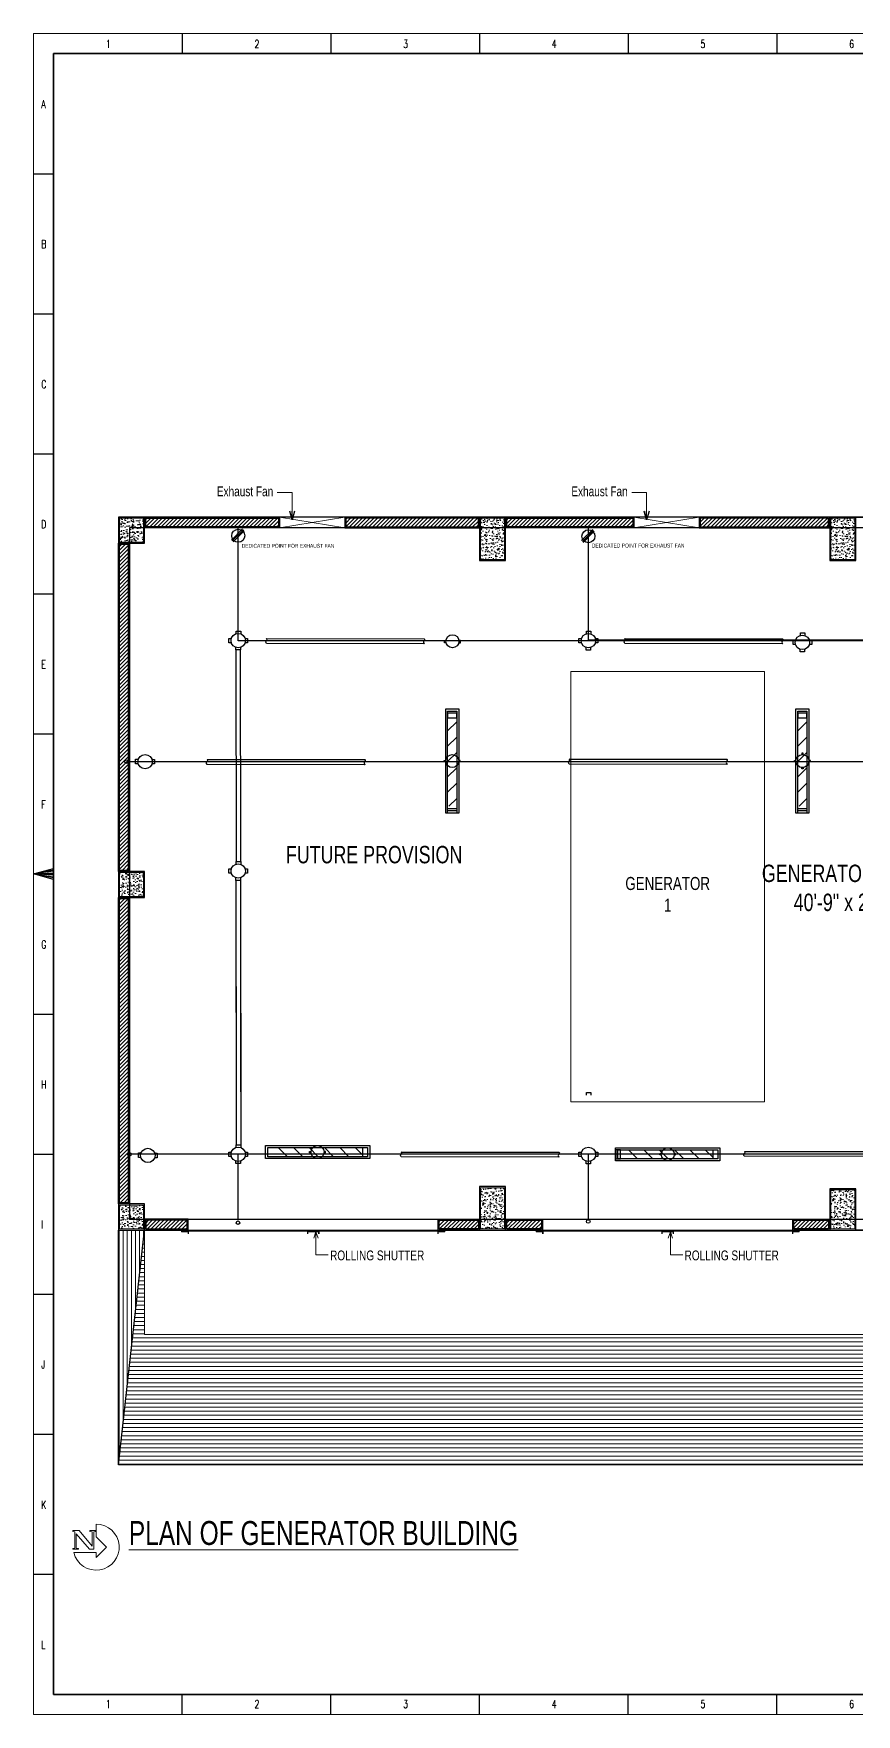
# Model space of a CAD drawing. Header units: inches. Extents: x 1439 to 2532, y 856 to 1629.
# Drawn here: x 1439 to 1817, y 856 to 1629 of the extents above; entities that cross this region are included whole.
import ezdxf

# ---------------------------------------------------------------- set-up
doc = ezdxf.new("R2010")
doc.units = ezdxf.units.IN
doc.header["$MEASUREMENT"] = 0
doc.linetypes.add('DASH', pattern=[0.35, 0.25, -0.1])
doc.linetypes.add('PHANTOMX2', pattern=[5, 2.5, -0.5, 0.5, -0.5, 0.5, -0.5])
for name, color, linetype in [('Cables', 7, 'Continuous'), ('COLLUM', 1, 'Continuous'), ('wall 05', 3, 'Continuous')]:
    doc.layers.add(name, color=color, linetype=linetype)
for name, color, linetype, lineweight in [('dim-8', 18, 'Continuous', 15), ('DOOR', 115, 'Continuous', 15), ('FLOORTILE', 40, 'Continuous', 9), ('Generator Upstone', 50, 'Continuous', 15), ('grid', 9, 'Continuous', 13), ('HACTH', 8, 'Continuous', 9), ('Parapet', 6, 'Continuous', 15), ('Plaster Line', 5, 'Continuous', 15), ('R_Hatch', 8, 'Continuous', 9), ('Sunshed', 5, 'Continuous', 15), ('Text-01', 253, 'Continuous', 15), ('WINDOW', 140, 'Continuous', 9)]:
    doc.layers.add(name, color=color, linetype=linetype, lineweight=lineweight)
doc.styles.add('Swiss721', font='swisscl.ttf')
doc.styles.add('TEG BORDER', font='txt_qlt.shx', dxfattribs={"width": 0.7, "bigfont": 'hztxt.shx'})
doc.dimstyles.new('Level Mark 4', dxfattribs={"dimscale": 0, "dimtxt": 4, "dimasz": 4, "dimexe": 1, "dimexo": 2, "dimgap": 1, "dimtad": 0, "dimdec": 1, "dimzin": 1, "dimdsep": 46, "dimlunit": 4, "dimtxsty": 'Swiss721', "dimblk": 'OPEN30', "dimcen": 0, "dimclrd": 256, "dimclre": 256, "dimclrt": 7, "dimadec": 0, "dimazin": 0, "dimtm": 1e-09, "dimtfac": 1, "dimtdec": 1, "dimtofl": 0, "dimtmove": 1, "dimatfit": 3, "dimldrblk": 'OPEN30', "dimfxl": 0, "dimtolj": 2, "dimtzin": 0, "dimlwd": 9, "dimlwe": 9, "dimarcsym": 0})
pattern_1 = [(90, (-133139.6688, -171455.9933), (-1.875, 3e-16), [])]
pattern_2 = [(45, (-137950.508, -170411.8805), (-0.8838834765, 0.8838834765), [])]

# ---------------------------------------------------------------- blocks, each defined once
blk = doc.blocks.new('_Open30')
at = {"color": 0, "linetype": 'ByBlock', "lineweight": -2}
for p, q in [((-1, 0.27), (0, 0)), ((0, 0), (-1, -0.27)), ((0, 0), (-1, 0))]:
    blk.add_line(p, q, dxfattribs=at)
blk = doc.blocks.new('252 BORDER A2')
for p, q in [((37.12, 420), (37.12, 415)), ((74.25, 420), (74.25, 415)), ((111.38, 420), (111.38, 415)), ((148.5, 420), (148.5, 415)), ((185.63, 420), (185.63, 415)), ((0, 385), (5, 385)), ((0, 350), (5, 350)), ((0, 315), (5, 315)), ((0, 280), (5, 280)), ((0, 245), (5, 245)), ((5, 210), (0, 210)), ((1.25, 210), (3.75, 210)), ((0, 175), (5, 175)), ((0, 140), (5, 140)), ((0, 105), (5, 105)), ((0, 70), (5, 70)), ((0, 35), (5, 35)), ((37.12, 0), (37.12, 5)), ((74.25, 0), (74.25, 5)), ((111.38, 0), (111.38, 5)), ((148.5, 0), (148.5, 5)), ((185.63, 0), (185.63, 5))]:
    blk.add_line(p, q)
at = {"linetype": 'Continuous'}
for p, q in [((489, 415), (5, 415)), ((5, 415), (5, 5)), ((5, 5), (489, 5))]:
    blk.add_line(p, q, dxfattribs=at)
at = {"color": 5, "lineweight": 15}
blk.add_lwpolyline([(0, 420), (594, 420), (594, 0), (0, 0)], close=True, dxfattribs=at)
blk.add_lwpolyline([(5, 415), (589, 415), (589, 5), (5, 5)], close=True)
blk.add_lwpolyline([(0, 210), (5, 211.34), (5, 208.66), (0, 210), (5, 211), (5, 210.67), (0, 210), (5, 210.33), (5, 209.67), (0, 210), (5, 209.33), (5, 209), (0, 210)])
at = {"char_height": 2, "width": 2, "style": 'TEG BORDER'}
for s, insert, attachment_point in [('1', (18.05, 418.41), 1), ('2', (55.17, 418.41), 1), ('3', (92.3, 418.41), 1), ('4', (129.42, 418.41), 1), ('5', (166.55, 418.41), 1), ('6', (203.67, 418.41), 1), ('A', (1.91, 403.39), 1), ('B', (1.91, 368.39), 1), ('C', (1.91, 333.39), 1), ('D', (1.91, 298.39), 1), ('E', (1.91, 263.39), 1), ('F', (1.91, 228.39), 1), ('G', (1.91, 193.39), 1), ('H', (1.91, 158.39), 1), ('I', (1.91, 123.39), 1), ('J', (1.91, 88.39), 1), ('K', (1.91, 53.39), 1), ('L', (1.91, 18.39), 1), ('1', (18.05, 1.59), 7), ('2', (55.17, 1.59), 7), ('3', (92.3, 1.59), 7), ('4', (129.42, 1.59), 7), ('5', (166.55, 1.59), 7), ('6', (203.67, 1.59), 7)]:
    blk.add_mtext(s, dxfattribs=dict(at, insert=insert, attachment_point=attachment_point))

msp = doc.modelspace()

# ---------------------------------------------------------------- hatches: boundary and pattern name
h = msp.add_hatch()
h.set_pattern_fill('ANSI31', color=256, scale=40, angle=180)
h.set_pattern_definition([(225, (1858.8994, 1396.6563), (3.53553, -3.53553), [])])
h.paths.add_polyline_path([(1628.85, 1273.31), (1633.05, 1273.31), (1633.05, 1314.92), (1628.85, 1314.92)])
h = msp.add_hatch()
h.set_pattern_fill('ANSI31', color=256, scale=40, angle=180)
h.set_pattern_definition([(225, (2019.8994, 1396.6563), (3.53553, -3.53553), [])])
h.paths.add_polyline_path([(1789.85, 1273.31), (1794.05, 1273.31), (1794.05, 1314.92), (1789.85, 1314.92)])
h = msp.add_hatch()
h.set_pattern_fill('ANSI31', color=256, scale=40, angle=270)
h.set_pattern_definition([(315, (1466.5423, 1342.1646), (3.53553, 3.53553), [])])
h.paths.add_polyline_path([(1589.88, 1112.11), (1589.88, 1116.31), (1548.27, 1116.31), (1548.27, 1112.11)])
h = msp.add_hatch()
h.set_pattern_fill('ANSI31', color=256, scale=40, angle=270)
h.set_pattern_definition([(315, (1627.5423, 1341.1646), (3.53553, 3.53553), [])])
h.paths.add_polyline_path([(1750.88, 1111.11), (1750.88, 1115.31), (1709.27, 1115.31), (1709.27, 1111.11)])
at = {"layer": 'HACTH', "lineweight": 0}
h = msp.add_hatch(dxfattribs=at)
h.set_pattern_fill('AR-CONC', color=256, scale=0.5, style=0)
h.set_pattern_definition([(50, (-133139.6688, -171476.9933), (3.586300913, -0.313760675), [0.375, -4.125]), (355, (-133139.6688, -171476.9933), (-0.69375667, 3.76096067), [0.3, -3.3]), (100.4514, (-133139.37, -171477.0195), (2.89254691, 3.44719771), [0.31870095, -3.50571056]), (46.1842, (-133139.669, -171475.9933), (5.33620524, -0.82759507), [0.5625, -6.1875]), (96.6356, (-133139.224, -171476.0623), (4.67331353, 4.87058935), [0.47805144, -5.258565]), (351.1842, (-133139.669, -171475.9933), (4.67330973, 4.870593), [0.45, -4.95]), (21, (-133139.1688, -171476.2433), (2.98453526, -2.013094453), [0.375, -4.125]), (326, (-133139.1688, -171476.2433), (1.21657666, 3.625750225), [0.3, -3.3]), (71.4514, (-133138.92, -171476.411), (4.201113143, 1.612652484), [0.31870095, -3.50571056]), (37.5, (-133139.6688, -171476.9933), (0.0607992766, 1.664469269), [0, -3.26, 0, -3.35, 0, -3.3125]), (7.5, (-133139.6688, -171476.9933), (1.315347687, 1.97205856), [0, -1.91, 0, -3.185, 0, -1.2625]), (327.5, (-133140.7838, -171476.9933), (2.669112181, -0.112774359), [0, -1.25, 0, -3.9, 0, -5.175]), (317.5, (-133141.2838, -171476.9933), (2.915930847, 0.500524912), [0, -1.625, 0, -2.59, 0, -3.675])])
h.paths.add_polyline_path([(1478.04, 1394.84), (1489.04, 1394.84), (1489.04, 1405.84), (1478.04, 1405.84)])
h = msp.add_hatch(dxfattribs=at)
h.set_pattern_fill('ANSI31', color=256, scale=10, style=0)
h.set_pattern_definition(pattern_2)
h.paths.add_polyline_path([(1490.04, 1401.84), (1551.04, 1401.84), (1551.04, 1405.84), (1490.04, 1405.84)])
h.paths.add_polyline_path([(1497.84, 1394.75), (1497.84, 1405.82), (1489.4, 1405.82), (1489.4, 1394.75)], flags=9)
h = msp.add_hatch(dxfattribs=at)
h.set_pattern_fill('ANSI31', color=256, scale=10, style=0)
h.set_pattern_definition(pattern_2)
h.paths.add_polyline_path([(1643.04, 1405.84), (1582.04, 1405.84), (1582.04, 1401.84), (1643.04, 1401.84)])
h = msp.add_hatch(dxfattribs=at)
h.set_pattern_fill('AR-CONC', color=256, scale=0.5, style=0)
h.set_pattern_definition([(50, (-139158.7536, -170415.8805), (3.586300913, -0.313760675), [0.375, -4.125]), (355, (-139158.7536, -170415.8805), (-0.69375667, 3.76096067), [0.3, -3.3]), (100.4514, (-139158.4548, -170415.9066), (2.89254691, 3.44719771), [0.31870095, -3.50571056]), (46.1842, (-139158.7536, -170414.8805), (5.33620524, -0.82759507), [0.5625, -6.1875]), (96.6356, (-139158.309, -170414.9494), (4.67331353, 4.87058935), [0.47805144, -5.258565]), (351.1842, (-139158.7536, -170414.8805), (4.67330973, 4.870593), [0.45, -4.95]), (21, (-139158.2536, -170415.1305), (2.98453526, -2.013094453), [0.375, -4.125]), (326, (-139158.2536, -170415.1305), (1.21657666, 3.625750225), [0.3, -3.3]), (71.4514, (-139158.005, -170415.2982), (4.201113143, 1.612652484), [0.31870095, -3.50571056]), (37.5, (-139158.7536, -170415.8805), (0.0607992766, 1.664469269), [0, -3.26, 0, -3.35, 0, -3.3125]), (7.5, (-139158.7536, -170415.8805), (1.315347687, 1.97205856), [0, -1.91, 0, -3.185, 0, -1.2625]), (327.5, (-139159.8686, -170415.8805), (2.669112181, -0.112774359), [0, -1.25, 0, -3.9, 0, -5.175]), (317.5, (-139160.3686, -170415.8805), (2.915930847, 0.500524912), [0, -1.625, 0, -2.59, 0, -3.675])])
h.paths.add_polyline_path([(1649.54, 1401.34), (1649.54, 1405.84), (1644.04, 1405.84), (1644.04, 1401.34)])
h.paths.add_polyline_path([(1655.04, 1401.34), (1655.04, 1405.84), (1649.54, 1405.84), (1649.54, 1401.34)])
h.paths.add_polyline_path([(1649.54, 1386.84), (1655.04, 1386.84), (1655.04, 1401.34), (1649.54, 1401.34)])
h.paths.add_polyline_path([(1649.54, 1401.34), (1644.04, 1401.34), (1644.04, 1386.84), (1649.54, 1386.84)])
h = msp.add_hatch(dxfattribs=at)
h.set_pattern_fill('ANSI31', color=256, scale=10, style=0)
h.set_pattern_definition(pattern_2)
h.paths.add_polyline_path([(1804.04, 1405.84), (1745.04, 1405.84), (1745.04, 1401.84), (1804.04, 1401.84)])
h.paths.add_polyline_path([(1656.04, 1401.84), (1714.04, 1401.84), (1714.04, 1405.84), (1656.04, 1405.84)])
h = msp.add_hatch(dxfattribs=at)
h.set_pattern_fill('AR-CONC', color=256, scale=0.5, style=0)
h.set_pattern_definition([(50, (-138997.7536, -170415.8805), (3.586300913, -0.313760675), [0.375, -4.125]), (355, (-138997.7536, -170415.8805), (-0.69375667, 3.76096067), [0.3, -3.3]), (100.4514, (-138997.4548, -170415.9066), (2.89254691, 3.44719771), [0.31870095, -3.50571056]), (46.1842, (-138997.7536, -170414.8805), (5.33620524, -0.82759507), [0.5625, -6.1875]), (96.6356, (-138997.309, -170414.9494), (4.67331353, 4.87058935), [0.47805144, -5.258565]), (351.1842, (-138997.7536, -170414.8805), (4.67330973, 4.870593), [0.45, -4.95]), (21, (-138997.2536, -170415.1305), (2.98453526, -2.013094453), [0.375, -4.125]), (326, (-138997.2536, -170415.1305), (1.21657666, 3.625750225), [0.3, -3.3]), (71.4514, (-138997.005, -170415.2982), (4.201113143, 1.612652484), [0.31870095, -3.50571056]), (37.5, (-138997.7536, -170415.8805), (0.0607992766, 1.664469269), [0, -3.26, 0, -3.35, 0, -3.3125]), (7.5, (-138997.7536, -170415.8805), (1.315347687, 1.97205856), [0, -1.91, 0, -3.185, 0, -1.2625]), (327.5, (-138998.8686, -170415.8805), (2.669112181, -0.112774359), [0, -1.25, 0, -3.9, 0, -5.175]), (317.5, (-138999.3686, -170415.8805), (2.915930847, 0.500524912), [0, -1.625, 0, -2.59, 0, -3.675])])
h.paths.add_polyline_path([(1810.54, 1401.34), (1810.54, 1405.84), (1805.04, 1405.84), (1805.04, 1401.34)])
h.paths.add_polyline_path([(1816.04, 1401.34), (1816.04, 1405.84), (1810.54, 1405.84), (1810.54, 1401.34)])
h.paths.add_polyline_path([(1810.54, 1386.84), (1816.04, 1386.84), (1816.04, 1401.34), (1810.54, 1401.34)])
h.paths.add_polyline_path([(1810.54, 1401.34), (1805.04, 1401.34), (1805.04, 1386.84), (1810.54, 1386.84)])
h = msp.add_hatch(dxfattribs=at)
h.set_pattern_fill('ANSI31', color=256, scale=10, style=0)
h.set_pattern_definition([(45, (-148991.6012, -170381.9017), (-0.8838834765, 0.8838834765), [])])
h.paths.add_polyline_path([(1478.04, 1090.84), (1482.04, 1090.84), (1482.04, 1230.84), (1478.04, 1230.84)])
h.paths.add_polyline_path([(1482.04, 1393.84), (1478.04, 1393.84), (1478.04, 1243.84), (1482.04, 1243.84)])
h = msp.add_hatch(dxfattribs=at)
h.set_pattern_fill('AR-CONC', color=256, scale=0.5, style=0)
h.set_pattern_definition([(50, (-133139.6688, -171302.9933), (3.586300913, -0.313760675), [0.375, -4.125]), (355, (-133139.6688, -171302.9933), (-0.69375667, 3.76096067), [0.3, -3.3]), (100.4514, (-133139.37, -171303.0195), (2.89254691, 3.44719771), [0.31870095, -3.50571056]), (46.1842, (-133139.669, -171301.9933), (5.33620524, -0.82759507), [0.5625, -6.1875]), (96.6356, (-133139.224, -171302.0623), (4.67331353, 4.87058935), [0.47805144, -5.258565]), (351.1842, (-133139.669, -171301.9933), (4.67330973, 4.870593), [0.45, -4.95]), (21, (-133139.1688, -171302.2433), (2.98453526, -2.013094453), [0.375, -4.125]), (326, (-133139.1688, -171302.2433), (1.21657666, 3.625750225), [0.3, -3.3]), (71.4514, (-133138.92, -171302.411), (4.201113143, 1.612652484), [0.31870095, -3.50571056]), (37.5, (-133139.6688, -171302.9933), (0.0607992766, 1.664469269), [0, -3.26, 0, -3.35, 0, -3.3125]), (7.5, (-133139.6688, -171302.9933), (1.315347687, 1.97205856), [0, -1.91, 0, -3.185, 0, -1.2625]), (327.5, (-133140.7838, -171302.9933), (2.669112181, -0.112774359), [0, -1.25, 0, -3.9, 0, -5.175]), (317.5, (-133141.2838, -171302.9933), (2.915930847, 0.500524912), [0, -1.625, 0, -2.59, 0, -3.675])])
h.paths.add_polyline_path([(1489.04, 1242.84), (1478.04, 1242.84), (1478.04, 1231.84), (1489.04, 1231.84)])
h = msp.add_hatch(dxfattribs=at)
h.set_pattern_fill('AR-CONC', color=256, scale=0.5, style=0)
h.set_pattern_definition([(50, (-133572.6688, -171455.9933), (3.586300913, -0.313760675), [0.375, -4.125]), (355, (-133572.6688, -171455.9933), (-0.69375667, 3.76096067), [0.3, -3.3]), (100.4514, (-133572.37, -171456.0195), (2.89254691, 3.44719771), [0.31870095, -3.50571056]), (46.1842, (-133572.669, -171454.9933), (5.33620524, -0.82759507), [0.5625, -6.1875]), (96.6356, (-133572.224, -171455.0623), (4.67331353, 4.87058935), [0.47805144, -5.258565]), (351.1842, (-133572.669, -171454.9933), (4.67330973, 4.870593), [0.45, -4.95]), (21, (-133572.1688, -171455.2433), (2.98453526, -2.013094453), [0.375, -4.125]), (326, (-133572.1688, -171455.2433), (1.21657666, 3.625750225), [0.3, -3.3]), (71.4514, (-133571.92, -171455.411), (4.201113143, 1.612652484), [0.31870095, -3.50571056]), (37.5, (-133572.6688, -171455.9933), (0.0607992766, 1.664469269), [0, -3.26, 0, -3.35, 0, -3.3125]), (7.5, (-133572.6688, -171455.9933), (1.315347687, 1.97205856), [0, -1.91, 0, -3.185, 0, -1.2625]), (327.5, (-133573.7838, -171455.9933), (2.669112181, -0.112774359), [0, -1.25, 0, -3.9, 0, -5.175]), (317.5, (-133574.2838, -171455.9933), (2.915930847, 0.500524912), [0, -1.625, 0, -2.59, 0, -3.675])])
h.paths.add_polyline_path([(1644.04, 1078.84), (1655.04, 1078.84), (1655.04, 1097.84), (1644.04, 1097.84)])
h = msp.add_hatch(dxfattribs=at)
h.set_pattern_fill('AR-CONC', color=256, scale=0.5, style=0)
h.set_pattern_definition([(50, (-133411.6688, -171453.9933), (3.586300913, -0.313760675), [0.375, -4.125]), (355, (-133411.6688, -171453.9933), (-0.69375667, 3.76096067), [0.3, -3.3]), (100.4514, (-133411.37, -171454.0195), (2.89254691, 3.44719771), [0.31870095, -3.50571056]), (46.1842, (-133411.669, -171452.9933), (5.33620524, -0.82759507), [0.5625, -6.1875]), (96.6356, (-133411.224, -171453.0623), (4.67331353, 4.87058935), [0.47805144, -5.258565]), (351.1842, (-133411.669, -171452.9933), (4.67330973, 4.870593), [0.45, -4.95]), (21, (-133411.1688, -171453.2433), (2.98453526, -2.013094453), [0.375, -4.125]), (326, (-133411.1688, -171453.2433), (1.21657666, 3.625750225), [0.3, -3.3]), (71.4514, (-133410.92, -171453.411), (4.201113143, 1.612652484), [0.31870095, -3.50571056]), (37.5, (-133411.6688, -171453.9933), (0.0607992766, 1.664469269), [0, -3.26, 0, -3.35, 0, -3.3125]), (7.5, (-133411.6688, -171453.9933), (1.315347687, 1.97205856), [0, -1.91, 0, -3.185, 0, -1.2625]), (327.5, (-133412.7838, -171453.9933), (2.669112181, -0.112774359), [0, -1.25, 0, -3.9, 0, -5.175]), (317.5, (-133413.2838, -171453.9933), (2.915930847, 0.500524912), [0, -1.625, 0, -2.59, 0, -3.675])])
h.paths.add_polyline_path([(1805.04, 1078.84), (1816.04, 1078.84), (1816.04, 1096.84), (1805.04, 1096.84)])
h = msp.add_hatch(dxfattribs=at)
h.set_pattern_fill('AR-CONC', color=256, scale=0.5, style=0)
h.set_pattern_definition([(50, (-133139.6688, -171455.9933), (3.586300913, -0.313760675), [0.375, -4.125]), (355, (-133139.6688, -171455.9933), (-0.69375667, 3.76096067), [0.3, -3.3]), (100.4514, (-133139.37, -171456.0195), (2.89254691, 3.44719771), [0.31870095, -3.50571056]), (46.1842, (-133139.669, -171454.9933), (5.33620524, -0.82759507), [0.5625, -6.1875]), (96.6356, (-133139.224, -171455.0623), (4.67331353, 4.87058935), [0.47805144, -5.258565]), (351.1842, (-133139.669, -171454.9933), (4.67330973, 4.870593), [0.45, -4.95]), (21, (-133139.1688, -171455.2433), (2.98453526, -2.013094453), [0.375, -4.125]), (326, (-133139.1688, -171455.2433), (1.21657666, 3.625750225), [0.3, -3.3]), (71.4514, (-133138.92, -171455.411), (4.201113143, 1.612652484), [0.31870095, -3.50571056]), (37.5, (-133139.6688, -171455.9933), (0.0607992766, 1.664469269), [0, -3.26, 0, -3.35, 0, -3.3125]), (7.5, (-133139.6688, -171455.9933), (1.315347687, 1.97205856), [0, -1.91, 0, -3.185, 0, -1.2625]), (327.5, (-133140.7838, -171455.9933), (2.669112181, -0.112774359), [0, -1.25, 0, -3.9, 0, -5.175]), (317.5, (-133141.2838, -171455.9933), (2.915930847, 0.500524912), [0, -1.625, 0, -2.59, 0, -3.675])])
h.paths.add_polyline_path([(1489.04, 1089.84), (1478.04, 1089.84), (1478.04, 1078.84), (1489.04, 1078.84)])
h = msp.add_hatch(dxfattribs=at)
h.set_pattern_fill('ANSI31', color=256, scale=10, style=0)
h.set_pattern_definition([(45, (-149138.6012, -168920.0166), (-0.8838834765, 0.8838834765), [])])
h.paths.add_polyline_path([(1490.04, 1082.84), (1490.04, 1078.84), (1509.04, 1078.84), (1509.04, 1082.84)])
h.paths.add_polyline_path([(1625.04, 1082.84), (1625.04, 1078.84), (1644.04, 1078.84), (1644.04, 1082.84)])
h = msp.add_hatch(dxfattribs=at)
h.set_pattern_fill('ANSI31', color=256, scale=10, style=0)
h.set_pattern_definition(pattern_2)
h.paths.add_polyline_path([(1656.04, 1078.84), (1672.04, 1078.84), (1672.04, 1082.84), (1656.04, 1082.84)])
h.paths.add_polyline_path([(1788.04, 1078.84), (1804.04, 1078.84), (1804.04, 1082.84), (1788.04, 1082.84)])
h = msp.add_hatch(dxfattribs=at)
h.set_pattern_fill('ANSI31', color=256, scale=15, angle=45, style=0)
h.set_pattern_definition(pattern_1)
h.paths.add_polyline_path([(1489.54, 1078.34), (1477.54, 1078.34), (1477.54, 970.34)])
at = {"layer": 'R_Hatch', "lineweight": 0}
h = msp.add_hatch(dxfattribs=at)
h.set_pattern_fill('ANSI31', color=256, scale=15, angle=315, style=0)
h.set_pattern_definition([(0, (-137950.508, -170411.8805), (6e-16, 1.875), [])])
h.paths.add_polyline_path([(2137.54, 1030.34), (2015.12, 1030.34), (2015.12, 970.34), (2149.54, 970.34), (2137.54, 1078.34)])
h.paths.add_polyline_path([(2015.12, 970.34), (2015.12, 1030.34), (1489.54, 1030.34), (1489.54, 1078.34), (1477.54, 970.34)])
h = msp.add_hatch(dxfattribs=at)
h.set_pattern_fill('ANSI31', color=256, scale=15, angle=45, style=0)
h.set_pattern_definition(pattern_1)
h.paths.add_polyline_path([(1489.54, 1078.34), (1477.54, 1078.34), (1477.54, 970.34)])

# ---------------------------------------------------------------- linework, layer by layer
at = {"color": 190}
for p, q in [((1534.57, 1400.9), (1529.47, 1395.8)), ((1534.94, 1400.49), (1529.84, 1395.39)), ((1535.31, 1400.07), (1530.21, 1394.97)), ((1532.57, 1349.42), (1532.57, 1401.41)), ((1695.57, 1400.66), (1690.47, 1395.56)), ((1695.94, 1400.25), (1690.84, 1395.15)), ((1696.31, 1399.83), (1691.21, 1394.73)), ((1693.57, 1349.69), (1693.57, 1401.37)), ((1971.54, 1349.42), (1532.57, 1349.42)), ((1971.54, 1349.69), (1693.57, 1349.69))]:
    msp.add_line(p, q, dxfattribs=at)
at = {"color": 3}
for p, q in [((1729.07, 1403.76), (1729.07, 1403.92)), ((1953.1, 1113.21), (1482.24, 1113.21)), ((1532.57, 1083.41), (1532.57, 1113.21)), ((1693.57, 1083.37), (1693.57, 1113.17))]:
    msp.add_line(p, q, dxfattribs=at)
for p, q in [((1531.64, 1352.7), (1531.64, 1353.87)), ((1531.64, 1353.87), (1533.7, 1353.87)), ((1533.7, 1353.87), (1533.71, 1352.64)), ((1692.64, 1352.67), (1692.64, 1353.84)), ((1692.64, 1353.84), (1694.7, 1353.84)), ((1694.7, 1353.84), (1694.71, 1352.6)), ((1528.26, 1348.5), (1528.26, 1350.56)), ((1528.26, 1350.56), (1529.43, 1350.56)), ((1529.43, 1348.5), (1528.26, 1348.5)), ((1531.54, 1345.22), (1531.54, 1346.39)), ((1533.6, 1346.39), (1533.6, 1345.22)), ((1535.72, 1350.56), (1536.89, 1350.56)), ((1536.89, 1348.5), (1535.72, 1348.5)), ((1536.89, 1350.56), (1536.89, 1348.5)), ((1689.26, 1348.46), (1689.26, 1350.52)), ((1689.26, 1350.52), (1690.43, 1350.52)), ((1690.43, 1348.46), (1689.26, 1348.46)), ((1692.54, 1345.18), (1692.54, 1346.35)), ((1694.6, 1346.35), (1694.6, 1345.18)), ((1696.72, 1350.52), (1697.89, 1350.52)), ((1697.89, 1348.46), (1696.72, 1348.46)), ((1697.89, 1350.52), (1697.89, 1348.46)), ((1787.68, 1347.68), (1787.68, 1349.75)), ((1787.68, 1349.75), (1788.85, 1349.75)), ((1788.85, 1347.68), (1787.68, 1347.68)), ((1790.95, 1344.4), (1790.95, 1345.57)), ((1791.05, 1351.89), (1791.05, 1353.06)), ((1791.05, 1353.06), (1793.12, 1353.06)), ((1793.02, 1345.57), (1793.02, 1344.4)), ((1793.12, 1353.06), (1793.12, 1351.82)), ((1795.14, 1349.75), (1796.31, 1349.75)), ((1796.31, 1347.68), (1795.14, 1347.68)), ((1796.31, 1349.75), (1796.31, 1347.68)), ((1533.6, 1345.22), (1531.54, 1345.22)), ((1694.6, 1345.18), (1692.54, 1345.18)), ((1793.02, 1344.4), (1790.95, 1344.4)), ((1485.42, 1292.88), (1485.42, 1294.95)), ((1485.42, 1294.95), (1486.66, 1294.95)), ((1486.59, 1292.88), (1485.42, 1292.88)), ((1492.91, 1294.85), (1494.08, 1294.85)), ((1494.08, 1292.78), (1492.91, 1292.78)), ((1494.08, 1294.85), (1494.08, 1292.78)), ((1531.64, 1246.7), (1531.64, 1247.87)), ((1531.64, 1247.87), (1533.7, 1247.87)), ((1533.7, 1247.87), (1533.71, 1246.64)), ((1528.26, 1242.5), (1528.26, 1244.56)), ((1528.26, 1244.56), (1529.43, 1244.56)), ((1529.43, 1242.5), (1528.26, 1242.5)), ((1531.54, 1239.22), (1531.54, 1240.39)), ((1533.6, 1239.22), (1531.54, 1239.22)), ((1533.6, 1240.39), (1533.6, 1239.22)), ((1535.72, 1244.56), (1536.89, 1244.56)), ((1536.89, 1242.5), (1535.72, 1242.5)), ((1536.89, 1244.56), (1536.89, 1242.5)), ((1692.64, 1140.42), (1692.64, 1141.59)), ((1692.64, 1141.59), (1694.7, 1141.59)), ((1694.7, 1141.59), (1694.71, 1140.36)), ((1486.68, 1113.81), (1487.91, 1113.82)), ((1486.68, 1111.75), (1486.68, 1113.81)), ((1494.16, 1113.71), (1495.33, 1113.71)), ((1495.33, 1113.71), (1495.33, 1111.65)), ((1528.26, 1112.18), (1528.26, 1114.24)), ((1528.26, 1114.24), (1529.43, 1114.24)), ((1531.64, 1116.39), (1531.64, 1117.56)), ((1531.64, 1117.56), (1533.7, 1117.56)), ((1533.7, 1117.56), (1533.71, 1116.32)), ((1535.72, 1114.24), (1536.89, 1114.24)), ((1536.89, 1114.24), (1536.89, 1112.18)), ((1689.26, 1112.14), (1689.26, 1114.21)), ((1689.26, 1114.21), (1690.43, 1114.21)), ((1696.72, 1114.21), (1697.89, 1114.21)), ((1697.89, 1114.21), (1697.89, 1112.14)), ((1487.85, 1111.75), (1486.68, 1111.75)), ((1495.33, 1111.65), (1494.16, 1111.65)), ((1529.43, 1112.18), (1528.26, 1112.18)), ((1531.54, 1108.9), (1531.54, 1110.07)), ((1533.6, 1108.9), (1531.54, 1108.9)), ((1533.6, 1110.07), (1533.6, 1108.9)), ((1536.89, 1112.18), (1535.72, 1112.18)), ((1690.43, 1112.14), (1689.26, 1112.14)), ((1692.54, 1108.86), (1692.54, 1110.03)), ((1694.6, 1108.86), (1692.54, 1108.86)), ((1694.6, 1110.03), (1694.6, 1108.86)), ((1697.89, 1112.14), (1696.72, 1112.14))]:
    msp.add_line(p, q)
at = {"linetype": 'Continuous', "ltscale": 10}
msp.add_line((1477.54, 970.34), (1489.54, 1078.34), dxfattribs=at)
for points in [[(1618.04, 1350.4, -0.56347), (1618.04, 1349.6, 0.368601), (1618.13, 1347.99), (1545.59, 1348.2, -0.456322), (1545.6, 1349.6, 0.605884), (1545.6, 1350.43)], [(1782.82, 1350.4, -0.56347), (1782.82, 1349.6, 0.368601), (1782.91, 1347.99), (1710.38, 1348.2, -0.456322), (1710.38, 1349.6, 0.605884), (1710.38, 1350.43)], [(1590.73, 1294.81, -0.56347), (1590.73, 1294.01, 0.368601), (1590.82, 1292.4), (1518.29, 1292.6, -0.456322), (1518.29, 1294.01, 0.605884), (1518.29, 1294.84)], [(1757.23, 1294.96, -0.56347), (1757.23, 1294.16, 0.368601), (1757.32, 1292.55), (1684.78, 1292.76, -0.456322), (1684.79, 1294.16, 0.605884), (1684.79, 1294.99)], [(1680.01, 1114.22, -0.56347), (1680.01, 1113.42, 0.368601), (1680.1, 1111.81), (1607.56, 1112.01, -0.456322), (1607.57, 1113.42, 0.605884), (1607.57, 1114.24)], [(1837.8, 1114.53, -0.56347), (1837.8, 1113.73, 0.368601), (1837.89, 1112.12), (1765.36, 1112.32, -0.456322), (1765.36, 1113.73, 0.605884), (1765.36, 1114.55)]]:
    msp.add_lwpolyline(points, format="xyb", close=True)
for points in [[(1628.18, 1348.48), (1627.42, 1348.49), (1627.42, 1349.58), (1628.1, 1349.58)], [(1633.95, 1348.48), (1634.72, 1348.49), (1634.71, 1349.58), (1634.04, 1349.58)], [(1628.01, 1293.85), (1627.34, 1293.86), (1627.34, 1294.45), (1628.02, 1294.45)], [(1633.96, 1293.85), (1634.64, 1293.86), (1634.63, 1294.45), (1633.95, 1294.45)], [(1789.01, 1293.85), (1788.34, 1293.86), (1788.34, 1294.45), (1789.02, 1294.45)], [(1792.28, 1297.09), (1792.28, 1297.77), (1791.69, 1297.77), (1791.69, 1297.09)], [(1794.96, 1293.85), (1795.64, 1293.86), (1795.63, 1294.45), (1794.95, 1294.45)], [(1792.28, 1291.15), (1792.28, 1290.47), (1791.69, 1290.47), (1791.69, 1291.15)], [(1566.07, 1113.95), (1565.39, 1113.95), (1565.4, 1114.55), (1566.08, 1114.54)], [(1572.02, 1113.95), (1572.69, 1113.95), (1572.69, 1114.55), (1572.01, 1114.54)], [(1727.07, 1112.95), (1726.39, 1112.95), (1726.4, 1113.55), (1727.08, 1113.54)], [(1733.02, 1112.95), (1733.69, 1112.95), (1733.69, 1113.55), (1733.01, 1113.54)]]:
    msp.add_lwpolyline(points)
for points in [[(1627.99, 1318.12), (1633.99, 1318.12), (1633.99, 1270.12), (1627.99, 1270.12)], [(1628.85, 1317.07), (1633.05, 1317.07), (1633.05, 1271.17), (1628.85, 1271.17)], [(1633.05, 1316.1), (1628.85, 1316.1), (1628.85, 1313.96), (1633.05, 1313.96)], [(1788.99, 1318.12), (1794.99, 1318.12), (1794.99, 1270.12), (1788.99, 1270.12)], [(1789.85, 1317.07), (1794.05, 1317.07), (1794.05, 1271.17), (1789.85, 1271.17)], [(1794.05, 1316.1), (1789.85, 1316.1), (1789.85, 1313.96), (1794.05, 1313.96)], [(1633.05, 1270.21), (1628.85, 1270.21), (1628.85, 1272.35), (1633.05, 1272.35)], [(1794.05, 1270.21), (1789.85, 1270.21), (1789.85, 1272.35), (1794.05, 1272.35)], [(1545.08, 1111.25), (1545.08, 1117.25), (1593.08, 1117.25), (1593.08, 1111.25)], [(1546.13, 1112.11), (1546.13, 1116.31), (1592.03, 1116.31), (1592.03, 1112.11)], [(1592.03, 1116.31), (1592.03, 1112.11), (1589.88, 1112.11), (1589.88, 1116.31)], [(1706.08, 1110.25), (1706.08, 1116.25), (1754.08, 1116.25), (1754.08, 1110.25)], [(1706.17, 1115.31), (1706.17, 1111.11), (1708.32, 1111.11), (1708.32, 1115.31)], [(1707.13, 1111.11), (1707.13, 1115.31), (1753.03, 1115.31), (1753.03, 1111.11)], [(1753.03, 1115.31), (1753.03, 1111.11), (1750.88, 1111.11), (1750.88, 1115.31)]]:
    msp.add_lwpolyline(points, close=True)
at = {"color": 252, "linetype": 'Continuous', "lineweight": -3, "ltscale": 10}
msp.add_lwpolyline([(2149.54, 1078.34), (2149.54, 970.34), (1477.54, 970.34), (1477.54, 1078.34)], dxfattribs=at)
at = {"color": 190}
for centre in [(1532.57, 1397.77), (1693.57, 1397.53)]:
    msp.add_circle(centre, 2.99, dxfattribs=at)
for centre, radius in [((1532.57, 1349.53), 3.31), ((1631.07, 1349.25), 2.99), ((1693.57, 1349.49), 3.31), ((1791.99, 1348.72), 3.31), ((1481.21, 1293.82), 0.829), ((1489.77, 1293.82), 3.31), ((1630.99, 1294.12), 2.99), ((1791.99, 1294.12), 2.99), ((1532.57, 1243.53), 3.31), ((1481.89, 1242.72), 0.829), ((1482.54, 1113.21), 0.829), ((1491.02, 1112.68), 3.31), ((1532.57, 1113.21), 3.31), ((1569.04, 1114.21), 2.99), ((1693.57, 1113.17), 3.31), ((1730.04, 1113.21), 2.99), ((1693.5, 1082.27), 0.829), ((1532.5, 1081.72), 0.829)]:
    msp.add_circle(centre, radius)
at = {"layer": 'Cables'}
for p, q in [((1531.54, 1345.22), (1531.64, 1247.87)), ((1533.7, 1247.87), (1533.6, 1345.22)), ((1531.54, 1239.22), (1531.64, 1141.87)), ((1531.54, 1238.97), (1531.64, 1117.56)), ((1533.6, 1239.22), (1533.6, 1141.87)), ((1533.6, 1238.97), (1533.7, 1117.56))]:
    msp.add_line(p, q, dxfattribs=at)
at = {"layer": 'Cables', "color": 3}
msp.add_line((1971.77, 1293.82), (1481.21, 1293.82), dxfattribs=at)
at = {"layer": 'COLLUM', "linetype": 'Continuous', "ltscale": 10}
for points in [[(1477.54, 1394.34), (1489.54, 1394.34), (1489.54, 1406.34), (1477.54, 1406.34)], [(1643.54, 1386.34), (1655.54, 1386.34), (1655.54, 1406.34), (1643.54, 1406.34)], [(1804.54, 1386.34), (1816.54, 1386.34), (1816.54, 1406.34), (1804.54, 1406.34)], [(1477.54, 1231.34), (1489.54, 1231.34), (1489.54, 1243.34), (1477.54, 1243.34)], [(1643.54, 1078.34), (1655.54, 1078.34), (1655.54, 1098.34), (1643.54, 1098.34)], [(1477.54, 1078.34), (1489.54, 1078.34), (1489.54, 1090.34), (1477.54, 1090.34)], [(1804.54, 1078.34), (1816.54, 1078.34), (1816.54, 1097.34), (1804.54, 1097.34)]]:
    msp.add_lwpolyline(points, close=True, dxfattribs=at)
at = {"layer": 'DOOR', "linetype": 'Continuous', "ltscale": 10}
for points in [[(1509.54, 1078.34), (1506.54, 1078.34), (1506.54, 1077.59), (1509.54, 1077.59), (1509.54, 1076.59)], [(1509.72, 1078.16), (1506.96, 1078.16), (1506.96, 1077.76), (1509.72, 1077.76), (1509.72, 1076.59)], [(1564.37, 1078.16), (1566.63, 1078.16), (1566.63, 1077.76), (1564.37, 1077.76), (1564.37, 1076.59)], [(1564.54, 1076.59), (1564.54, 1076.59), (1564.54, 1077.59), (1569.54, 1077.59), (1569.54, 1076.59), (1569.54, 1077.59), (1567.04, 1077.59), (1567.04, 1078.34), (1569.54, 1078.34), (1564.54, 1078.34)], [(1567.04, 1078.34), (1567.04, 1077.59), (1569.54, 1077.59), (1569.54, 1077.59), (1569.54, 1076.59)], [(1569.72, 1078.16), (1567.46, 1078.16), (1567.46, 1077.76), (1569.72, 1077.76), (1569.72, 1076.59)], [(1624.37, 1078.16), (1627.13, 1078.16), (1627.13, 1077.76), (1624.37, 1077.76), (1624.37, 1076.59)], [(1624.54, 1078.34), (1627.54, 1078.34), (1627.54, 1077.59), (1624.54, 1077.59), (1624.54, 1076.59)], [(1672.54, 1078.34), (1669.54, 1078.34), (1669.54, 1077.59), (1672.54, 1077.59), (1672.54, 1076.59)], [(1672.72, 1078.16), (1669.96, 1078.16), (1669.96, 1077.76), (1672.72, 1077.76), (1672.72, 1076.59)], [(1727.37, 1078.16), (1729.63, 1078.16), (1729.63, 1077.76), (1727.37, 1077.76), (1727.37, 1076.59)], [(1727.54, 1076.59), (1727.54, 1076.59), (1727.54, 1077.59), (1732.54, 1077.59), (1732.54, 1076.59), (1732.54, 1077.59), (1730.04, 1077.59), (1730.04, 1078.34), (1732.54, 1078.34), (1727.54, 1078.34)], [(1730.04, 1078.34), (1730.04, 1077.59), (1732.54, 1077.59), (1732.54, 1077.59), (1732.54, 1076.59)], [(1732.72, 1078.16), (1730.46, 1078.16), (1730.46, 1077.76), (1732.72, 1077.76), (1732.72, 1076.59)], [(1787.37, 1078.16), (1790.13, 1078.16), (1790.13, 1077.76), (1787.37, 1077.76), (1787.37, 1076.59)], [(1787.54, 1078.34), (1790.54, 1078.34), (1790.54, 1077.59), (1787.54, 1077.59), (1787.54, 1076.59)]]:
    msp.add_lwpolyline(points, dxfattribs=at)
for points in [[(1507, 1078.11), (1566.59, 1078.11), (1566.59, 1077.81), (1507, 1077.81)], [(1627.09, 1078.11), (1567.5, 1078.11), (1567.5, 1077.81), (1627.09, 1077.81)], [(1670, 1078.11), (1729.59, 1078.11), (1729.59, 1077.81), (1670, 1077.81)], [(1790.09, 1078.11), (1730.5, 1078.11), (1730.5, 1077.81), (1790.09, 1077.81)]]:
    msp.add_lwpolyline(points, close=True, dxfattribs=at)
at = {"layer": 'FLOORTILE', "linetype": 'Continuous', "ltscale": 10}
for points in [[(1567.3, 1074.6), (1568.29, 1077.59), (1569.29, 1074.6), (1568.29, 1077.59), (1568.29, 1066.99), (1573.96, 1066.99)], [(1730.3, 1074.6), (1731.29, 1077.59), (1732.29, 1074.6), (1731.29, 1077.59), (1731.29, 1066.99), (1736.96, 1066.99)]]:
    msp.add_lwpolyline(points, dxfattribs=at)
at = {"layer": 'Generator Upstone', "linetype": 'Continuous', "ltscale": 10}
msp.add_lwpolyline([(1685.54, 1137.34), (1774.54, 1137.34), (1774.54, 1335.34), (1685.54, 1335.34)], close=True, dxfattribs=at)
at = {"layer": 'grid', "linetype": 'PHANTOMX2', "ltscale": 0.2}
for points in [[(1499.54, 1083.34), (1489.54, 1083.34)], [(1634.54, 1083.34), (1643.54, 1083.34)]]:
    msp.add_lwpolyline(points, dxfattribs=at)
at = {"layer": 'Parapet', "color": 252, "lineweight": -3}
for points in [[(1477.54, 1078.34), (2285.54, 1078.34), (2285.54, 1471.34), (2198.54, 1471.34), (2198.54, 1406.34), (1477.54, 1406.34)], [(1482.54, 1083.34), (2280.54, 1083.34), (2280.54, 1466.34), (2203.54, 1466.34), (2203.54, 1401.34), (1482.54, 1401.34)]]:
    msp.add_lwpolyline(points, close=True, dxfattribs=at)
at = {"layer": 'Plaster Line'}
for points in [[(1478.04, 1394.84), (1489.04, 1394.84), (1489.04, 1405.84), (1478.04, 1405.84)], [(1644.04, 1386.84), (1655.04, 1386.84), (1655.04, 1405.84), (1644.04, 1405.84)], [(1805.04, 1386.84), (1816.04, 1386.84), (1816.04, 1405.84), (1805.04, 1405.84)], [(1478.04, 1231.84), (1489.04, 1231.84), (1489.04, 1242.84), (1478.04, 1242.84)], [(1482.54, 1243.34), (1482.54, 1243.34), (1482.54, 1243.34), (1482.54, 1243.34)], [(1644.04, 1078.84), (1655.04, 1078.84), (1655.04, 1097.84), (1644.04, 1097.84)], [(1805.04, 1078.84), (1816.04, 1078.84), (1816.04, 1096.84), (1805.04, 1096.84)], [(1478.04, 1078.84), (1489.04, 1078.84), (1489.04, 1089.84), (1478.04, 1089.84)]]:
    msp.add_lwpolyline(points, close=True, dxfattribs=at)
at = {"layer": 'Plaster Line', "color": 252, "lineweight": -3}
for points in [[(1490.04, 1405.84), (1551.04, 1405.84), (1551.04, 1401.84), (1490.04, 1401.84)], [(1643.04, 1405.84), (1582.04, 1405.84), (1582.04, 1401.84), (1643.04, 1401.84)], [(1656.04, 1405.84), (1714.04, 1405.84), (1714.04, 1401.84), (1656.04, 1401.84)], [(1804.04, 1405.84), (1745.04, 1405.84), (1745.04, 1401.84), (1804.04, 1401.84)], [(1478.04, 1393.84), (1482.04, 1393.84), (1482.04, 1243.84), (1478.04, 1243.84)], [(1478.04, 1230.84), (1482.04, 1230.84), (1482.04, 1090.84), (1478.04, 1090.84)], [(1509.04, 1082.84), (1490.04, 1082.84), (1490.04, 1078.84), (1509.04, 1078.84)], [(1625.04, 1082.84), (1643.04, 1082.84), (1643.04, 1078.84), (1625.04, 1078.84)], [(1656.04, 1082.84), (1672.04, 1082.84), (1672.04, 1078.84), (1656.04, 1078.84)], [(1788.04, 1082.84), (1804.04, 1082.84), (1804.04, 1078.84), (1788.04, 1078.84)]]:
    msp.add_lwpolyline(points, close=True, dxfattribs=at)
at = {"layer": 'R_Hatch', "linetype": 'Continuous', "ltscale": 10}
msp.add_line((1477.54, 970.34), (1489.54, 1078.34), dxfattribs=at)
at = {"layer": 'R_Hatch', "color": 252, "linetype": 'Continuous', "lineweight": -3, "ltscale": 10}
msp.add_lwpolyline([(2149.54, 1078.34), (2149.54, 970.34), (1477.54, 970.34), (1477.54, 1078.34)], dxfattribs=at)
at = {"layer": 'Sunshed', "linetype": 'DASH'}
msp.add_lwpolyline([(1489.54, 1078.34), (1489.54, 1030.34), (2137.54, 1030.34), (2137.54, 1078.34)], dxfattribs=at)
at = {"layer": 'Text-01', "linetype": 'Continuous'}
msp.add_lwpolyline([(1458.14, 931.95), (1459.16, 931.77), (1459.16, 931.46), (1456.46, 931.46), (1456.46, 931.77), (1457.45, 931.95), (1457.45, 939.53), (1456.46, 939.71), (1456.46, 940.06), (1459.42, 940.06), (1465.37, 932.93), (1465.37, 939.53), (1464.38, 939.71), (1464.38, 940.06), (1466.96, 940.06), (1466.96, 939.71), (1466.11, 939.53), (1466.11, 931.46), (1464.17, 931.46), (1458.14, 938.65), (1458.14, 931.95)], dxfattribs=at)
msp.add_lwpolyline([(1456.97, 929.95), (1467.26, 929.95), (1467.26, 927.64), (1472.07, 932.45), (1467.26, 937.25), (1467.26, 943.04, -2.058228)], format="xyb", close=True, dxfattribs=at)
at = {"layer": 'wall 05', "color": 252, "lineweight": -3}
for points in [[(1489.54, 1406.34), (1551.54, 1406.34), (1551.54, 1401.34), (1489.54, 1401.34)], [(1643.54, 1406.34), (1581.54, 1406.34), (1581.54, 1401.34), (1643.54, 1401.34)], [(1655.54, 1406.34), (1714.54, 1406.34), (1714.54, 1401.34), (1655.54, 1401.34)], [(1804.54, 1406.34), (1744.54, 1406.34), (1744.54, 1401.34), (1804.54, 1401.34)], [(1816.54, 1406.34), (1878.54, 1406.34), (1878.54, 1401.34), (1816.54, 1401.34)], [(1477.54, 1394.34), (1482.54, 1394.34), (1482.54, 1243.34), (1477.54, 1243.34)], [(1477.54, 1231.34), (1482.54, 1231.34), (1482.54, 1090.34), (1477.54, 1090.34)], [(1509.54, 1083.34), (1489.54, 1083.34), (1489.54, 1078.34), (1509.54, 1078.34)], [(1624.54, 1083.34), (1643.54, 1083.34), (1643.54, 1078.34), (1624.54, 1078.34)], [(1655.54, 1083.34), (1672.54, 1083.34), (1672.54, 1078.34), (1655.54, 1078.34)], [(1787.54, 1083.34), (1804.54, 1083.34), (1804.54, 1078.34), (1787.54, 1078.34)], [(1816.54, 1083.34), (1836.54, 1083.34), (1836.54, 1078.34), (1816.54, 1078.34)]]:
    msp.add_lwpolyline(points, close=True, dxfattribs=at)
at = {"layer": 'WINDOW'}
for p, q in [((1551.54, 1406.34), (1581.54, 1401.34)), ((1551.54, 1401.34), (1581.54, 1406.34)), ((1714.54, 1406.34), (1744.54, 1401.34)), ((1714.54, 1401.34), (1744.54, 1406.34))]:
    msp.add_line(p, q, dxfattribs=at)
for points in [[(1551.54, 1406.34), (1581.54, 1406.34), (1581.54, 1401.34), (1551.54, 1401.34)], [(1714.54, 1406.34), (1744.54, 1406.34), (1744.54, 1401.34), (1714.54, 1401.34)]]:
    msp.add_lwpolyline(points, close=True, dxfattribs=at)

# ---------------------------------------------------------------- block references
at = {"xscale": 1.8411, "yscale": 1.8411, "zscale": 1.8411}
msp.add_blockref('252 BORDER A2', (1438.51, 855.53), dxfattribs=at)

# ---------------------------------------------------------------- texts
at = {"color": 190, "style": 'Swiss721'}
for p in [(1534.16, 1392.24), (1695.16, 1392.34)]:
    msp.add_text('DEDICATED POINT FOR EXHAUST FAN', height=1.8137, dxfattribs=at).set_placement(p)
at = {"layer": 'dim-8', "linetype": 'Continuous', "ltscale": 10, "style": 'Swiss721'}
for s, insert, char_height, attachment_point in [('\\A1;Exhaust Fan', (1535.71, 1418.17), 4.5, 5), ('\\A1;Exhaust Fan', (1698.71, 1418.17), 4.5, 5), ('\\A1;FUTURE PROVISION', (1595.06, 1251.02), 8, 5), ('\\A1;GENERATOR ROOM\\P40\'-9" x 26\'-6"', (1813.2, 1235.73), 8, 5), ('\\A1;GENERATOR\\P1', (1730.04, 1232.79), 6, 5), ('\\A1;ROLLING SHUTTER', (1574.81, 1066.65), 4.5, 4), ('\\A1;ROLLING SHUTTER', (1737.81, 1066.65), 4.5, 4)]:
    msp.add_mtext(s, dxfattribs=dict(at, insert=insert, char_height=char_height, attachment_point=attachment_point))
at = {"layer": 'Text-01', "insert": (1482.29, 944.47), "char_height": 10.986, "width": 187.071, "attachment_point": 1, "style": 'Swiss721'}
msp.add_mtext('{\\LPLAN OF GENERATOR BUILDING\\H0.5006x;\\l   }', dxfattribs=at)

# ---------------------------------------------------------------- leaders
at = {"layer": 'FLOORTILE', "linetype": 'Continuous', "ltscale": 10}
for points in [[(1557.37, 1405.04), (1557.37, 1417.72), (1550.51, 1417.72)], [(1720.37, 1405.04), (1720.37, 1417.72), (1713.51, 1417.72)]]:
    msp.add_leader(points, dimstyle='Level Mark 4', override={"dimscale": 1}, dxfattribs=at)

doc.saveas('drawing.dxf')
